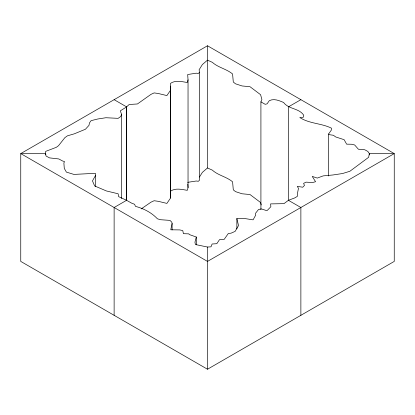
<?xml version="1.0" encoding="UTF-8"?>
<svg xmlns="http://www.w3.org/2000/svg" width="415" height="415" viewBox="0 0 415 415"><rect width="100%" height="100%" fill="white"/><g stroke="black" fill="none" stroke-linecap="round" stroke-linejoin="round"><path stroke-width="0.62" d="M141.193 208.911L150.956 202.193L154.126 200.73L158.255 201.317L166.887 203.402L170.612 197.96L170.529 83.332C175.675 79.913 181.713 81.651 187.31 82.507L188.037 79.851L187.679 74.524L196.264 73.18L198.339 73.465L199.522 72.366L199.117 69.782L202.359 64.558L207.5 60.154L212.366 62.333C218.025 67.541 226.569 68.926 232.576 73.979L233.303 82.025L235.507 83.804L242.033 85.952L250.001 86.709L260.589 94.698L261.906 99.548L260.916 101.867L260.916 209.689M170.477 193.904L170.529 191.154C175.675 187.736 181.713 189.473 187.31 190.324L188.037 187.673L188.037 79.851M114.125 99.678L126.653 106.909L120.293 110.841L121.642 114.514L120.672 116.574L118.145 118.342L105.872 117.736L97.717 119.006L91.098 120.661L89.464 122.918L88.981 125.366L85.423 129.252L74.269 133.838L67.469 135.814L64.875 137.661L58.494 145.732L56.264 147.335L45.832 151.319L45.411 152.17L46.055 156.035L49.51 157.887L58.785 158.95L62.629 161.01L64.517 161.585L63.879 162.981L64.284 168.391L66.4 172.111L73.927 174.419L95.357 173.309L95.492 175.566L92.467 180.893L94.63 185.941L106.422 190.962L118.125 193.769L118.638 196.643L126.575 200.31L131.628 203.148L134.595 204.284L135.466 206.369C143.787 208.563 151.48 212.532 157.41 218.793L160.387 219.706L169.963 220.386L171.784 222.16L172.111 223.472L170.747 229.786L179.783 229.915L182.771 230.61L183.404 233.676L188.867 233.863L189.219 234.522L196.29 237.027L196.29 244.777M196.29 237.027L194.946 242.241L195.418 244.534L207.5 247.034L210.996 246.832L212.117 244.004L216.812 243.688L219.488 239.688L224.183 239.367L228.281 233.552L231.129 233.147L235.123 231.378L238.532 225.573L236.861 218.57L245.395 218.643L253.083 219.851L255.697 215.136L255.619 213.186L258.493 209.518L261.32 208.89L265.73 210.332L267.244 210.447L270.865 206.722L270.611 203.9L283.948 203.651L288.425 200.31L294.769 197.908L297.332 196.373L297.446 193.504L298.473 188.311L297.28 186.371L302.743 187.212L304.465 185.448L303.588 183.357L306.109 182.149L312.511 182.548L315.566 181.713L312.23 176.396L317.268 178.077L323.161 175.887L332.955 174.974L342.515 173.537L349.855 171.281L368.65 157.295L369.334 153.591L367.84 151.423L364.769 149.763L358.378 149.218L354.675 144.98L351.495 144.238L346.629 144.166L344.128 139.684L335.751 136.966L333.416 135.285L329.754 134.745L328.571 134.019L331.357 130.071L331.502 128.194C321.62 123.229 309.268 123.748 299.796 117.533L303.183 117.378L303.77 115.251C298.899 107.926 288.648 109.436 283.575 102.464C279.119 100.586 273.983 98.246 269.273 100.705L267.089 103.838L265.185 104.31L260.916 101.867M199.444 177.081L202.359 172.381L207.5 167.976L207.5 45.769L20.75 153.591L20.75 261.409L207.5 369.231L394.25 261.409L394.25 153.591L207.5 45.769M170.477 86.081L170.612 90.138L166.887 95.58L158.255 93.494L154.126 92.908L150.956 94.376L137.422 103.973L129.184 104.492L126.58 106.873L126.58 200.487M126.575 200.31L114.125 207.5L114.125 315.322M300.875 99.678L288.42 106.873L288.42 200.487M187.679 182.341L196.264 181.002L198.339 181.288L199.522 180.188L199.522 72.366M207.5 167.976L212.366 170.155C218.025 175.363 226.569 176.743 232.576 181.801L233.303 189.847L235.507 191.626L242.033 193.774L250.001 194.531L260.589 202.515L261.248 204.943M288.425 200.31L300.875 207.5L300.875 315.322M187.798 184.12L188.037 187.673M369.334 154.883L369.334 153.591L394.25 153.591L207.5 261.409L20.75 153.591L45.666 153.591L45.666 154.883M328.571 134.019L328.571 175.986M236.861 218.57L236.861 228.904M207.5 247.034L207.5 369.231M172.111 223.472L172.111 229.931M170.612 90.138L170.612 197.96M126.653 106.909L126.653 200.528M121.642 114.514L121.642 198.448M95.492 175.566L95.492 186.543"/></g></svg>
